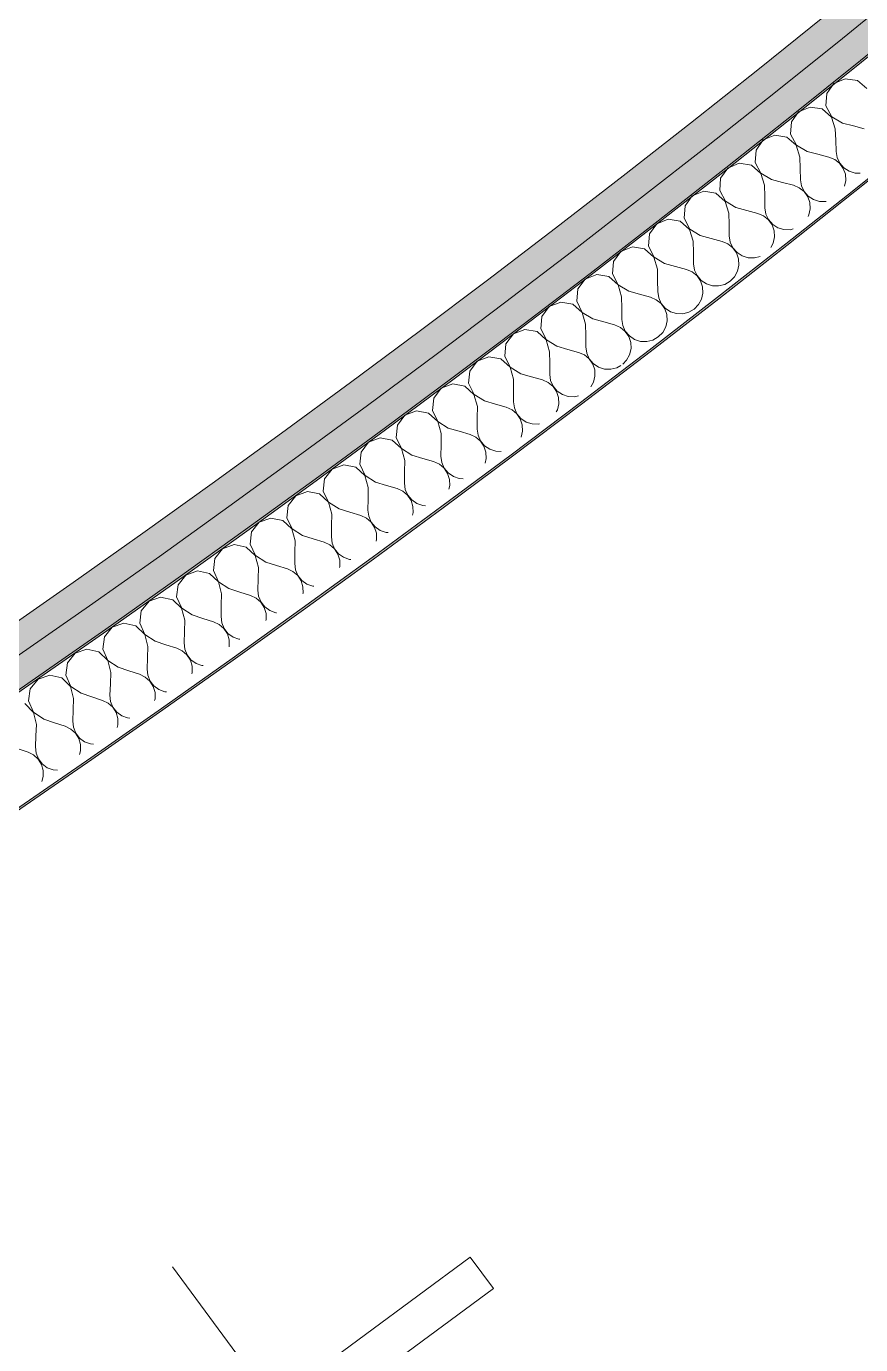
# Model space of a CAD drawing. Header units: millimetres. Extents: x -50172 to 74273, y -80883 to 11206.
# Drawn here: x -22660 to -22221, y -49881 to -49187 of the extents above; entities that cross this region are included whole.
import ezdxf
from ezdxf.enums import TextEntityAlignment as Align

# ---------------------------------------------------------------- set-up
doc = ezdxf.new("R2010")
doc.units = ezdxf.units.MM
doc.header["$MEASUREMENT"] = 0
doc.linetypes.add('Double Dashed', pattern=[1093.611073, 529.166651, -211.666656, 141.111112, -211.666656])
for name, color, linetype in [('COLUMN.IFC Import', 7, 'Continuous'), ('New_A-15-MG_Structural_Grid_Phase_2', 7, 'Continuous'), ('New_A-25-M_Wall_Int', 7, 'Continuous')]:
    doc.layers.add(name, color=color, linetype=linetype)
for name, color, linetype, lineweight in [('COLUMN.IFC Import_Pen_No__2', 8, 'Continuous', 15), ('New_A-25-M_Wall_Int_Pen_No__1', 7, 'Continuous', 13), ('New_A-25-M_Wall_Int_Pen_No__150', 7, 'Continuous', 0)]:
    doc.layers.add(name, color=color, linetype=linetype, lineweight=lineweight)
for name, color, linetype, lineweight, true_color in [('New_A-15-MG_Structural_Grid_Phase_2_Pen_No__222', 7, 'Continuous', 13, 0x65af33), ('New_A-25-M_Wall_Int_Pen_No__107', 7, 'Continuous', 15, 0xa6a6a6), ('New_A-25-M_Wall_Int_Pen_No__81', 7, 'Continuous', 20, 0x6a6a6a)]:
    doc.layers.add(name, color=color, linetype=linetype, lineweight=lineweight, true_color=true_color)
doc.styles.add('GENERATED_STYLE_4', font='')
doc.styles.get('GENERATED_STYLE_4').set_extended_font_data('Swis721 BT')

# ---------------------------------------------------------------- blocks, each defined once
blk = doc.blocks.new('*X250')
at = {"layer": 'New_A-25-M_Wall_Int_Pen_No__150', "linetype": 'Continuous'}
for p, q in [((-22229.1, -49214.77), (-22235.09, -49217.3)), ((-22222.67, -49215.75), (-22229.1, -49214.77)), ((-22217.71, -49219.97), (-22222.67, -49215.75)), ((-22238.85, -49222.61), (-22239.27, -49229.1)), ((-22235.09, -49217.3), (-22238.85, -49222.61)), ((-22247.66, -49229.67), (-22253.66, -49232.19)), ((-22241.23, -49230.67), (-22247.66, -49229.67)), ((-22239.27, -49229.1), (-22236.22, -49234.85)), ((-22253.66, -49232.19), (-22257.44, -49237.48)), ((-22236.29, -49234.91), (-22241.23, -49230.67)), ((-22234.32, -49241.11), (-22236.29, -49234.91)), ((-22236.22, -49234.85), (-22230.6, -49238.12)), ((-22257.44, -49237.48), (-22257.88, -49243.97)), ((-22257.88, -49243.97), (-22254.84, -49249.72)), ((-22234.32, -49241.11), (-22234.14, -49247.06)), ((-22230.6, -49238.12), (-22224.82, -49239.6)), ((-22224.82, -49239.6), (-22219.05, -49241.07)), ((-22272.28, -49247.01), (-22276.08, -49252.29)), ((-22266.27, -49244.51), (-22272.28, -49247.01)), ((-22259.85, -49245.54), (-22266.27, -49244.51)), ((-22254.92, -49249.78), (-22259.85, -49245.54)), ((-22252.97, -49255.99), (-22254.92, -49249.78)), ((-22254.84, -49249.72), (-22249.23, -49253.02)), ((-22234.14, -49247.06), (-22233.96, -49253.02)), ((-22276.08, -49252.29), (-22276.54, -49258.78)), ((-22252.97, -49255.99), (-22252.8, -49261.95)), ((-22249.23, -49253.02), (-22243.47, -49254.51)), ((-22243.47, -49254.51), (-22237.7, -49256)), ((-22234.66, -49257.25), (-22237.7, -49256)), ((-22232.08, -49259.29), (-22234.66, -49257.25)), ((-22233.96, -49253.02), (-22233.41, -49256.26)), ((-22233.41, -49256.26), (-22232, -49259.23)), ((-22290.94, -49261.77), (-22294.76, -49267.04)), ((-22284.93, -49259.29), (-22290.94, -49261.77)), ((-22278.51, -49260.34), (-22284.93, -49259.29)), ((-22273.59, -49264.6), (-22278.51, -49260.34)), ((-22276.54, -49258.78), (-22273.52, -49264.54)), ((-22271.66, -49270.82), (-22273.59, -49264.6)), ((-22273.52, -49264.54), (-22267.92, -49267.86)), ((-22252.8, -49261.95), (-22252.65, -49267.9)), ((-22230.15, -49261.95), (-22232.08, -49259.29)), ((-22232, -49259.23), (-22229.83, -49261.69)), ((-22229.04, -49265.04), (-22230.15, -49261.95)), ((-22229.83, -49261.69), (-22227.06, -49263.46)), ((-22227.06, -49263.46), (-22223.91, -49264.41)), ((-22223.91, -49264.41), (-22221.25, -49264.45)), ((-22294.76, -49267.04), (-22295.24, -49273.53)), ((-22271.66, -49270.82), (-22271.52, -49276.77)), ((-22267.92, -49267.86), (-22262.15, -49269.37)), ((-22262.15, -49269.37), (-22256.39, -49270.87)), ((-22253.35, -49272.13), (-22256.39, -49270.87)), ((-22252.65, -49267.9), (-22252.11, -49271.15)), ((-22252.11, -49271.15), (-22250.7, -49274.12)), ((-22229.43, -49271.25), (-22228.81, -49268.32)), ((-22228.81, -49268.32), (-22229.04, -49265.04)), ((-22309.65, -49276.48), (-22313.49, -49281.73)), ((-22303.63, -49274.01), (-22309.65, -49276.48)), ((-22297.22, -49275.08), (-22303.63, -49274.01)), ((-22292.31, -49279.36), (-22297.22, -49275.08)), ((-22295.24, -49273.53), (-22292.24, -49279.3)), ((-22271.52, -49276.77), (-22271.38, -49282.73)), ((-22250.78, -49274.18), (-22253.35, -49272.13)), ((-22248.87, -49276.85), (-22250.78, -49274.18)), ((-22250.7, -49274.12), (-22248.54, -49276.59)), ((-22247.76, -49279.94), (-22248.87, -49276.85)), ((-22248.54, -49276.59), (-22245.78, -49278.37)), ((-22245.78, -49278.37), (-22242.63, -49279.33)), ((-22313.49, -49281.73), (-22313.99, -49288.22)), ((-22290.4, -49285.58), (-22292.31, -49279.36)), ((-22292.24, -49279.3), (-22286.65, -49282.63)), ((-22290.4, -49285.58), (-22290.28, -49291.54)), ((-22286.65, -49282.63), (-22280.89, -49284.16)), ((-22280.89, -49284.16), (-22275.13, -49285.69)), ((-22272.1, -49286.96), (-22275.13, -49285.69)), ((-22271.38, -49282.73), (-22270.85, -49285.97)), ((-22248.23, -49286.44), (-22247.54, -49283.22)), ((-22247.54, -49283.22), (-22247.76, -49279.94)), ((-22242.63, -49279.33), (-22239.34, -49279.39)), ((-22239.34, -49279.39), (-22239.14, -49279.33)), ((-22328.41, -49291.12), (-22332.26, -49296.36)), ((-22322.38, -49288.68), (-22328.41, -49291.12)), ((-22315.97, -49289.77), (-22322.38, -49288.68)), ((-22311.08, -49294.06), (-22315.97, -49289.77)), ((-22313.99, -49288.22), (-22311.01, -49294)), ((-22290.28, -49291.54), (-22290.16, -49297.5)), ((-22269.53, -49289.01), (-22272.1, -49286.96)), ((-22270.85, -49285.97), (-22269.46, -49288.95)), ((-22267.63, -49291.68), (-22269.53, -49289.01)), ((-22269.46, -49288.95), (-22267.3, -49291.43)), ((-22266.53, -49294.78), (-22267.63, -49291.68)), ((-22267.3, -49291.43), (-22264.54, -49293.22)), ((-22248.67, -49287.26), (-22248.23, -49286.44)), ((-22332.26, -49296.36), (-22332.78, -49302.85)), ((-22309.19, -49300.29), (-22311.08, -49294.06)), ((-22311.01, -49294), (-22305.43, -49297.35)), ((-22305.43, -49297.35), (-22299.67, -49298.9)), ((-22299.67, -49298.9), (-22293.92, -49300.44)), ((-22290.16, -49297.5), (-22289.64, -49300.74)), ((-22267.02, -49301.28), (-22266.32, -49298.06)), ((-22266.32, -49298.06), (-22266.53, -49294.78)), ((-22264.54, -49293.22), (-22261.4, -49294.18)), ((-22261.4, -49294.18), (-22258.1, -49294.25)), ((-22258.1, -49294.25), (-22256.59, -49293.86)), ((-22347.22, -49305.7), (-22351.08, -49310.94)), ((-22341.18, -49303.28), (-22347.22, -49305.7)), ((-22334.77, -49304.39), (-22341.18, -49303.28)), ((-22329.9, -49308.7), (-22334.77, -49304.39)), ((-22332.78, -49302.85), (-22329.82, -49308.64)), ((-22309.19, -49300.29), (-22309.08, -49306.24)), ((-22309.08, -49306.24), (-22308.98, -49312.2)), ((-22290.89, -49301.72), (-22293.92, -49300.44)), ((-22288.33, -49303.78), (-22290.89, -49301.72)), ((-22289.64, -49300.74), (-22288.25, -49303.72)), ((-22286.43, -49306.46), (-22288.33, -49303.78)), ((-22288.25, -49303.72), (-22286.11, -49306.2)), ((-22285.34, -49309.56), (-22286.43, -49306.46)), ((-22286.11, -49306.2), (-22283.36, -49308)), ((-22268.23, -49303.54), (-22267.02, -49301.28)), ((-22351.08, -49310.94), (-22351.63, -49317.42)), ((-22328.02, -49314.93), (-22329.9, -49308.7)), ((-22329.82, -49308.64), (-22324.25, -49312.01)), ((-22324.25, -49312.01), (-22318.5, -49313.57)), ((-22308.98, -49312.2), (-22308.47, -49315.45)), ((-22285.86, -49316.06), (-22285.15, -49312.85)), ((-22285.15, -49312.85), (-22285.34, -49309.56)), ((-22283.36, -49308), (-22280.21, -49308.98)), ((-22280.21, -49308.98), (-22276.92, -49309.06)), ((-22276.92, -49309.06), (-22273.94, -49308.29)), ((-22366.07, -49320.23), (-22369.95, -49325.45)), ((-22360.02, -49317.83), (-22366.07, -49320.23)), ((-22353.62, -49318.95), (-22360.02, -49317.83)), ((-22348.76, -49323.28), (-22353.62, -49318.95)), ((-22351.63, -49317.42), (-22348.68, -49323.22)), ((-22328.02, -49314.93), (-22327.94, -49320.89)), ((-22318.5, -49313.57), (-22312.75, -49315.14)), ((-22309.73, -49316.42), (-22312.75, -49315.14)), ((-22307.18, -49318.49), (-22309.73, -49316.42)), ((-22308.47, -49315.45), (-22307.1, -49318.43)), ((-22305.29, -49321.18), (-22307.18, -49318.49)), ((-22307.1, -49318.43), (-22304.96, -49320.92)), ((-22289.72, -49321.34), (-22287.43, -49318.97)), ((-22287.43, -49318.97), (-22285.86, -49316.06)), ((-22369.95, -49325.45), (-22370.51, -49331.93)), ((-22346.9, -49329.52), (-22348.76, -49323.28)), ((-22348.68, -49323.22), (-22343.12, -49326.61)), ((-22343.12, -49326.61), (-22337.38, -49328.19)), ((-22327.94, -49320.89), (-22327.85, -49326.85)), ((-22327.85, -49326.85), (-22327.36, -49330.1)), ((-22304.21, -49324.28), (-22305.29, -49321.18)), ((-22304.96, -49320.92), (-22302.21, -49322.73)), ((-22304.02, -49327.57), (-22304.21, -49324.28)), ((-22302.21, -49322.73), (-22299.08, -49323.72)), ((-22299.08, -49323.72), (-22295.78, -49323.81)), ((-22295.78, -49323.81), (-22292.58, -49323)), ((-22292.58, -49323), (-22289.72, -49321.34)), ((-22378.91, -49332.31), (-22384.97, -49334.69)), ((-22372.51, -49333.46), (-22378.91, -49332.31)), ((-22367.66, -49337.8), (-22372.51, -49333.46)), ((-22370.51, -49331.93), (-22367.59, -49337.74)), ((-22346.9, -49329.52), (-22346.83, -49335.48)), ((-22337.38, -49328.19), (-22331.63, -49329.77)), ((-22328.61, -49331.07), (-22331.63, -49329.77)), ((-22326.07, -49333.14), (-22328.61, -49331.07)), ((-22327.36, -49330.1), (-22325.99, -49333.08)), ((-22324.19, -49335.84), (-22326.07, -49333.14)), ((-22325.99, -49333.08), (-22323.86, -49335.58)), ((-22308.63, -49336.05), (-22306.32, -49333.68)), ((-22306.32, -49333.68), (-22304.74, -49330.78)), ((-22304.74, -49330.78), (-22304.02, -49327.57)), ((-22388.86, -49339.9), (-22389.45, -49346.38)), ((-22384.97, -49334.69), (-22388.86, -49339.9)), ((-22365.83, -49344.04), (-22367.66, -49337.8)), ((-22367.59, -49337.74), (-22362.04, -49341.14)), ((-22362.04, -49341.14), (-22356.3, -49342.75)), ((-22346.83, -49335.48), (-22346.77, -49341.43)), ((-22323.12, -49338.94), (-22324.19, -49335.84)), ((-22323.86, -49335.58), (-22321.12, -49337.4)), ((-22322.94, -49342.23), (-22323.12, -49338.94)), ((-22321.12, -49337.4), (-22317.98, -49338.4)), ((-22317.98, -49338.4), (-22314.69, -49338.5)), ((-22314.69, -49338.5), (-22311.49, -49337.69)), ((-22311.49, -49337.69), (-22308.63, -49336.05)), ((-22397.85, -49346.73), (-22403.91, -49349.1)), ((-22391.45, -49347.9), (-22397.85, -49346.73)), ((-22386.62, -49352.26), (-22391.45, -49347.9)), ((-22389.45, -49346.38), (-22386.54, -49352.2)), ((-22365.83, -49344.04), (-22365.78, -49350)), ((-22356.3, -49342.75), (-22350.56, -49344.34)), ((-22347.55, -49345.65), (-22350.56, -49344.34)), ((-22345, -49347.74), (-22347.55, -49345.65)), ((-22346.77, -49341.43), (-22346.29, -49344.68)), ((-22346.29, -49344.68), (-22344.93, -49347.68)), ((-22343.13, -49350.43), (-22345, -49347.74)), ((-22344.93, -49347.68), (-22342.8, -49350.18)), ((-22325.26, -49348.34), (-22323.67, -49345.44)), ((-22323.67, -49345.44), (-22322.94, -49342.23)), ((-22407.82, -49354.29), (-22408.43, -49360.77)), ((-22403.91, -49349.1), (-22407.82, -49354.29)), ((-22384.8, -49358.51), (-22386.62, -49352.26)), ((-22386.54, -49352.2), (-22381, -49355.62)), ((-22365.78, -49350), (-22365.74, -49355.96)), ((-22342.07, -49353.55), (-22343.13, -49350.43)), ((-22342.8, -49350.18), (-22340.07, -49352.01)), ((-22341.91, -49356.83), (-22342.07, -49353.55)), ((-22340.07, -49352.01), (-22336.94, -49353.01)), ((-22336.94, -49353.01), (-22333.65, -49353.13)), ((-22333.65, -49353.13), (-22330.44, -49352.33)), ((-22330.44, -49352.33), (-22327.57, -49350.69)), ((-22327.57, -49350.69), (-22325.26, -49348.34)), ((-22416.83, -49361.1), (-22422.9, -49363.44)), ((-22410.43, -49362.29), (-22416.83, -49361.1)), ((-22408.43, -49360.77), (-22405.54, -49366.6)), ((-22384.8, -49358.51), (-22384.77, -49364.47)), ((-22381, -49355.62), (-22375.27, -49357.24)), ((-22375.27, -49357.24), (-22369.53, -49358.86)), ((-22366.52, -49360.18), (-22369.53, -49358.86)), ((-22363.99, -49362.27), (-22366.52, -49360.18)), ((-22365.74, -49355.96), (-22365.26, -49359.21)), ((-22365.26, -49359.21), (-22363.91, -49362.21)), ((-22344.24, -49362.93), (-22342.65, -49360.04)), ((-22342.65, -49360.04), (-22341.91, -49356.83)), ((-22426.83, -49368.63), (-22427.45, -49375.1)), ((-22422.9, -49363.44), (-22426.83, -49368.63)), ((-22405.62, -49366.66), (-22410.43, -49362.29)), ((-22403.82, -49372.92), (-22405.62, -49366.66)), ((-22405.54, -49366.6), (-22400.01, -49370.04)), ((-22384.77, -49364.47), (-22384.75, -49370.43)), ((-22362.13, -49364.97), (-22363.99, -49362.27)), ((-22363.91, -49362.21), (-22361.8, -49364.72)), ((-22361.08, -49368.09), (-22362.13, -49364.97)), ((-22361.8, -49364.72), (-22359.07, -49366.55)), ((-22360.92, -49371.37), (-22361.08, -49368.09)), ((-22359.07, -49366.55), (-22355.94, -49367.57)), ((-22355.94, -49367.57), (-22352.65, -49367.69)), ((-22352.65, -49367.69), (-22349.44, -49366.91)), ((-22349.44, -49366.91), (-22347.22, -49365.65)), ((-22346.23, -49364.94), (-22344.24, -49362.93)), ((-22435.86, -49375.4), (-22441.93, -49377.73)), ((-22429.46, -49376.61), (-22435.86, -49375.4)), ((-22427.45, -49375.1), (-22424.58, -49380.94)), ((-22403.82, -49372.92), (-22403.81, -49378.87)), ((-22400.01, -49370.04), (-22394.28, -49371.68)), ((-22394.28, -49371.68), (-22388.55, -49373.31)), ((-22385.55, -49374.64), (-22388.55, -49373.31)), ((-22383.02, -49376.74), (-22385.55, -49374.64)), ((-22384.75, -49370.43), (-22384.28, -49373.68)), ((-22384.28, -49373.68), (-22382.94, -49376.68)), ((-22363.02, -49376.99), (-22361.68, -49374.58)), ((-22361.68, -49374.58), (-22360.92, -49371.37)), ((-22445.88, -49382.9), (-22446.52, -49389.37)), ((-22441.93, -49377.73), (-22445.88, -49382.9)), ((-22424.66, -49381), (-22429.46, -49376.61)), ((-22422.88, -49387.26), (-22424.66, -49381)), ((-22424.58, -49380.94), (-22419.07, -49384.4)), ((-22403.81, -49378.87), (-22403.8, -49384.83)), ((-22381.17, -49379.45), (-22383.02, -49376.74)), ((-22382.94, -49376.68), (-22380.83, -49379.2)), ((-22380.13, -49382.57), (-22381.17, -49379.45)), ((-22380.83, -49379.2), (-22378.11, -49381.04)), ((-22379.98, -49385.85), (-22380.13, -49382.57)), ((-22378.11, -49381.04), (-22374.99, -49382.07)), ((-22374.99, -49382.07), (-22371.69, -49382.2)), ((-22371.69, -49382.2), (-22369.54, -49381.68)), ((-22454.93, -49389.65), (-22461.01, -49391.95)), ((-22448.54, -49390.88), (-22454.93, -49389.65)), ((-22446.52, -49389.37), (-22443.67, -49395.22)), ((-22422.88, -49387.26), (-22422.89, -49393.22)), ((-22419.07, -49384.4), (-22413.34, -49386.05)), ((-22413.34, -49386.05), (-22407.62, -49387.71)), ((-22404.62, -49389.04), (-22407.62, -49387.71)), ((-22402.1, -49391.15), (-22404.62, -49389.04)), ((-22403.8, -49384.83), (-22403.35, -49388.09)), ((-22403.35, -49388.09), (-22402.02, -49391.09)), ((-22381.37, -49390.17), (-22380.74, -49389.06)), ((-22380.74, -49389.06), (-22379.98, -49385.85)), ((-22461.01, -49391.95), (-22464.97, -49397.11)), ((-22443.75, -49395.28), (-22448.54, -49390.88)), ((-22441.99, -49401.54), (-22443.75, -49395.28)), ((-22443.67, -49395.22), (-22438.17, -49398.69)), ((-22422.89, -49393.22), (-22422.9, -49399.18)), ((-22400.25, -49393.87), (-22402.1, -49391.15)), ((-22402.02, -49391.09), (-22399.92, -49393.62)), ((-22399.22, -49396.99), (-22400.25, -49393.87)), ((-22399.92, -49393.62), (-22397.2, -49395.47)), ((-22397.2, -49395.47), (-22394.08, -49396.5)), ((-22394.08, -49396.5), (-22390.79, -49396.65)), ((-22390.79, -49396.65), (-22390.18, -49396.5)), ((-22464.97, -49397.11), (-22465.64, -49403.58)), ((-22465.64, -49403.58), (-22462.81, -49409.44)), ((-22441.99, -49401.54), (-22442.02, -49407.5)), ((-22438.17, -49398.69), (-22432.45, -49400.37)), ((-22432.45, -49400.37), (-22426.73, -49402.04)), ((-22423.73, -49403.38), (-22426.73, -49402.04)), ((-22421.22, -49405.5), (-22423.73, -49403.38)), ((-22422.9, -49399.18), (-22422.46, -49402.43)), ((-22422.46, -49402.43), (-22421.14, -49405.44)), ((-22399.85, -49403.45), (-22399.09, -49400.27)), ((-22399.09, -49400.27), (-22399.22, -49396.99)), ((-22480.13, -49406.12), (-22484.11, -49411.26)), ((-22474.05, -49403.83), (-22480.13, -49406.12)), ((-22467.66, -49405.08), (-22474.05, -49403.83)), ((-22462.88, -49409.5), (-22467.66, -49405.08)), ((-22461.15, -49415.77), (-22462.88, -49409.5)), ((-22462.81, -49409.44), (-22457.31, -49412.93)), ((-22442.02, -49407.5), (-22442.05, -49413.46)), ((-22419.38, -49408.22), (-22421.22, -49405.5)), ((-22421.14, -49405.44), (-22419.05, -49407.97)), ((-22418.36, -49411.35), (-22419.38, -49408.22)), ((-22419.05, -49407.97), (-22416.34, -49409.83)), ((-22416.34, -49409.83), (-22413.22, -49410.88)), ((-22484.11, -49411.26), (-22484.8, -49417.73)), ((-22461.15, -49415.77), (-22461.19, -49421.73)), ((-22457.31, -49412.93), (-22451.6, -49414.62)), ((-22451.6, -49414.62), (-22445.89, -49416.31)), ((-22442.89, -49417.67), (-22445.89, -49416.31)), ((-22442.05, -49413.46), (-22441.62, -49416.72)), ((-22441.62, -49416.72), (-22440.31, -49419.73)), ((-22418.84, -49417.08), (-22418.24, -49414.63)), ((-22418.24, -49414.63), (-22418.36, -49411.35)), ((-22413.22, -49410.88), (-22410.39, -49411.01)), ((-22499.3, -49420.22), (-22503.3, -49425.35)), ((-22493.21, -49417.95), (-22499.3, -49420.22)), ((-22486.83, -49419.22), (-22493.21, -49417.95)), ((-22482.06, -49423.65), (-22486.83, -49419.22)), ((-22484.8, -49417.73), (-22481.99, -49423.6)), ((-22480.35, -49429.93), (-22482.06, -49423.65)), ((-22481.99, -49423.6), (-22476.5, -49427.1)), ((-22461.19, -49421.73), (-22461.24, -49427.68)), ((-22440.39, -49419.79), (-22442.89, -49417.67)), ((-22438.56, -49422.52), (-22440.39, -49419.79)), ((-22440.31, -49419.73), (-22438.22, -49422.27)), ((-22437.55, -49425.65), (-22438.56, -49422.52)), ((-22438.22, -49422.27), (-22435.52, -49424.14)), ((-22435.52, -49424.14), (-22432.4, -49425.2)), ((-22503.3, -49425.35), (-22504.01, -49431.82)), ((-22480.35, -49429.93), (-22480.41, -49435.89)), ((-22476.5, -49427.1), (-22470.8, -49428.81)), ((-22470.8, -49428.81), (-22465.09, -49430.52)), ((-22462.1, -49431.89), (-22465.09, -49430.52)), ((-22461.24, -49427.68), (-22460.82, -49430.94)), ((-22460.82, -49430.94), (-22459.52, -49433.96)), ((-22437.89, -49430.76), (-22437.43, -49428.93)), ((-22437.43, -49428.93), (-22437.55, -49425.65)), ((-22432.4, -49425.2), (-22430.29, -49425.3)), ((-22518.52, -49434.26), (-22522.53, -49439.38)), ((-22512.41, -49432.01), (-22518.52, -49434.26)), ((-22506.04, -49433.3), (-22512.41, -49432.01)), ((-22501.29, -49437.75), (-22506.04, -49433.3)), ((-22504.01, -49431.82), (-22501.21, -49437.69)), ((-22499.59, -49444.03), (-22501.29, -49437.75)), ((-22501.21, -49437.69), (-22495.74, -49441.22)), ((-22480.41, -49435.89), (-22480.48, -49441.85)), ((-22459.6, -49434.02), (-22462.1, -49431.89)), ((-22457.78, -49436.75), (-22459.6, -49434.02)), ((-22459.52, -49433.96), (-22457.44, -49436.51)), ((-22456.78, -49439.88), (-22457.78, -49436.75)), ((-22457.44, -49436.51), (-22454.75, -49438.38)), ((-22454.75, -49438.38), (-22451.63, -49439.45)), ((-22522.53, -49439.38), (-22523.26, -49445.84)), ((-22499.59, -49444.03), (-22499.68, -49449.99)), ((-22495.74, -49441.22), (-22490.04, -49442.95)), ((-22490.04, -49442.95), (-22484.33, -49444.67)), ((-22481.35, -49446.05), (-22484.33, -49444.67)), ((-22480.48, -49441.85), (-22480.07, -49445.11)), ((-22480.07, -49445.11), (-22478.78, -49448.13)), ((-22457.01, -49444.49), (-22456.68, -49443.17)), ((-22456.68, -49443.17), (-22456.78, -49439.88)), ((-22451.63, -49439.45), (-22450.1, -49439.53)), ((-22537.77, -49448.24), (-22541.8, -49453.35)), ((-22531.66, -49446.01), (-22537.77, -49448.24)), ((-22525.29, -49447.32), (-22531.66, -49446.01)), ((-22520.56, -49451.79), (-22525.29, -49447.32)), ((-22523.26, -49445.84), (-22520.48, -49451.73)), ((-22518.88, -49458.07), (-22520.56, -49451.79)), ((-22520.48, -49451.73), (-22515.02, -49455.27)), ((-22499.68, -49449.99), (-22499.76, -49455.95)), ((-22478.86, -49448.19), (-22481.35, -49446.05)), ((-22477.04, -49450.93), (-22478.86, -49448.19)), ((-22478.78, -49448.13), (-22476.71, -49450.68)), ((-22476.05, -49454.06), (-22477.04, -49450.93)), ((-22476.71, -49450.68), (-22474.02, -49452.57)), ((-22541.8, -49453.35), (-22542.55, -49459.81)), ((-22518.88, -49458.07), (-22518.98, -49464.03)), ((-22515.02, -49455.27), (-22509.32, -49457.02)), ((-22509.32, -49457.02), (-22503.63, -49458.76)), ((-22500.64, -49460.15), (-22503.63, -49458.76)), ((-22499.76, -49455.95), (-22499.36, -49459.21)), ((-22499.36, -49459.21), (-22498.08, -49462.24)), ((-22476.2, -49458.27), (-22475.96, -49457.35)), ((-22475.96, -49457.35), (-22476.05, -49454.06)), ((-22474.02, -49452.57), (-22470.91, -49453.64)), ((-22470.91, -49453.64), (-22469.84, -49453.7)), ((-22557.08, -49462.16), (-22561.12, -49467.25)), ((-22550.96, -49459.95), (-22557.08, -49462.16)), ((-22544.59, -49461.28), (-22550.96, -49459.95)), ((-22539.87, -49465.76), (-22544.59, -49461.28)), ((-22542.55, -49459.81), (-22539.79, -49465.7)), ((-22538.21, -49472.05), (-22539.87, -49465.76)), ((-22539.79, -49465.7), (-22534.34, -49469.26)), ((-22518.98, -49464.03), (-22519.09, -49469.99)), ((-22498.16, -49462.29), (-22500.64, -49460.15)), ((-22496.36, -49465.04), (-22498.16, -49462.29)), ((-22498.08, -49462.24), (-22496.02, -49464.79)), ((-22495.38, -49468.18), (-22496.36, -49465.04)), ((-22496.02, -49464.79), (-22493.33, -49466.69)), ((-22561.12, -49467.25), (-22561.89, -49473.71)), ((-22538.21, -49472.05), (-22538.34, -49478.01)), ((-22534.34, -49469.26), (-22528.65, -49471.03)), ((-22528.65, -49471.03), (-22522.96, -49472.79)), ((-22519.98, -49474.18), (-22522.96, -49472.79)), ((-22519.09, -49469.99), (-22518.7, -49473.25)), ((-22495.46, -49472.1), (-22495.29, -49471.46)), ((-22495.29, -49471.46), (-22495.38, -49468.18)), ((-22493.33, -49466.69), (-22490.23, -49467.77)), ((-22490.23, -49467.77), (-22489.5, -49467.82)), ((-22576.42, -49476.02), (-22580.48, -49481.1)), ((-22570.3, -49473.83), (-22576.42, -49476.02)), ((-22563.93, -49475.18), (-22570.3, -49473.83)), ((-22559.23, -49479.67), (-22563.93, -49475.18)), ((-22561.89, -49473.71), (-22559.15, -49479.62)), ((-22557.59, -49485.97), (-22559.23, -49479.67)), ((-22559.15, -49479.62), (-22553.71, -49483.19)), ((-22538.34, -49478.01), (-22538.46, -49483.97)), ((-22517.5, -49476.34), (-22519.98, -49474.18)), ((-22518.7, -49473.25), (-22517.43, -49476.28)), ((-22515.71, -49479.09), (-22517.5, -49476.34)), ((-22517.43, -49476.28), (-22515.37, -49478.85)), ((-22514.74, -49482.23), (-22515.71, -49479.09)), ((-22515.37, -49478.85), (-22512.69, -49480.75)), ((-22580.48, -49481.1), (-22581.27, -49487.56)), ((-22557.59, -49485.97), (-22557.73, -49491.93)), ((-22553.71, -49483.19), (-22548.03, -49484.98)), ((-22548.03, -49484.98), (-22542.34, -49486.75)), ((-22539.37, -49488.16), (-22542.34, -49486.75)), ((-22538.46, -49483.97), (-22538.08, -49487.23)), ((-22514.79, -49485.98), (-22514.67, -49485.52)), ((-22514.67, -49485.52), (-22514.74, -49482.23)), ((-22512.69, -49480.75), (-22509.59, -49481.84)), ((-22509.59, -49481.84), (-22509.08, -49481.88)), ((-22595.81, -49489.82), (-22599.89, -49494.88)), ((-22589.68, -49487.64), (-22595.81, -49489.82)), ((-22583.32, -49489.02), (-22589.68, -49487.64)), ((-22578.63, -49493.52), (-22583.32, -49489.02)), ((-22581.27, -49487.56), (-22578.55, -49493.47)), ((-22577.01, -49499.83), (-22578.63, -49493.52)), ((-22578.55, -49493.47), (-22573.13, -49497.06)), ((-22557.73, -49491.93), (-22557.88, -49497.88)), ((-22536.9, -49490.32), (-22539.37, -49488.16)), ((-22538.08, -49487.23), (-22536.82, -49490.26)), ((-22535.11, -49493.08), (-22536.9, -49490.32)), ((-22536.82, -49490.26), (-22534.77, -49492.84)), ((-22534.15, -49496.22), (-22535.11, -49493.08)), ((-22534.77, -49492.84), (-22532.1, -49494.75)), ((-22599.89, -49494.88), (-22600.7, -49501.34)), ((-22577.01, -49499.83), (-22577.17, -49505.78)), ((-22573.13, -49497.06), (-22567.45, -49498.86)), ((-22567.45, -49498.86), (-22561.77, -49500.66)), ((-22558.8, -49502.07), (-22561.77, -49500.66)), ((-22557.88, -49497.88), (-22557.51, -49501.15)), ((-22534.2, -49499.92), (-22534.09, -49499.51)), ((-22534.09, -49499.51), (-22534.15, -49496.22)), ((-22532.1, -49494.75), (-22529, -49495.85)), ((-22529, -49495.85), (-22528.58, -49495.88)), ((-22615.25, -49503.55), (-22619.34, -49508.61)), ((-22609.11, -49501.4), (-22615.25, -49503.55)), ((-22602.75, -49502.79), (-22609.11, -49501.4)), ((-22598.08, -49507.31), (-22602.75, -49502.79)), ((-22600.7, -49501.34), (-22598, -49507.26)), ((-22596.48, -49513.62), (-22598.08, -49507.31)), ((-22598, -49507.26), (-22592.58, -49510.87)), ((-22577.17, -49505.78), (-22577.34, -49511.74)), ((-22556.33, -49504.24), (-22558.8, -49502.07)), ((-22557.51, -49501.15), (-22556.25, -49504.19)), ((-22554.56, -49507.01), (-22556.33, -49504.24)), ((-22556.25, -49504.19), (-22554.22, -49506.76)), ((-22553.61, -49510.15), (-22554.56, -49507.01)), ((-22554.22, -49506.76), (-22551.55, -49508.68)), ((-22619.34, -49508.61), (-22620.17, -49515.06)), ((-22596.48, -49513.62), (-22596.66, -49519.58)), ((-22592.58, -49510.87), (-22586.91, -49512.69)), ((-22586.91, -49512.69), (-22581.24, -49514.5)), ((-22578.27, -49515.93), (-22581.24, -49514.5)), ((-22577.34, -49511.74), (-22576.98, -49515.01)), ((-22553.68, -49513.91), (-22553.56, -49513.44)), ((-22553.56, -49513.44), (-22553.61, -49510.15)), ((-22551.55, -49508.68), (-22548.46, -49509.8)), ((-22548.46, -49509.8), (-22548.01, -49509.83)), ((-22634.73, -49517.22), (-22638.83, -49522.27)), ((-22628.58, -49515.09), (-22634.73, -49517.22)), ((-22622.23, -49516.5), (-22628.58, -49515.09)), ((-22617.57, -49521.04), (-22622.23, -49516.5)), ((-22620.17, -49515.06), (-22617.49, -49520.99)), ((-22615.99, -49527.36), (-22617.57, -49521.04)), ((-22617.49, -49520.99), (-22612.08, -49524.61)), ((-22596.66, -49519.58), (-22596.84, -49525.53)), ((-22575.81, -49518.1), (-22578.27, -49515.93)), ((-22576.98, -49515.01), (-22575.73, -49518.05)), ((-22574.04, -49520.87), (-22575.81, -49518.1)), ((-22575.73, -49518.05), (-22573.71, -49520.63)), ((-22573.11, -49524.02), (-22574.04, -49520.87)), ((-22573.71, -49520.63), (-22571.04, -49522.56)), ((-22638.83, -49522.27), (-22639.68, -49528.72)), ((-22615.99, -49527.36), (-22616.19, -49533.31)), ((-22612.08, -49524.61), (-22606.42, -49526.45)), ((-22606.42, -49526.45), (-22600.75, -49528.28)), ((-22597.79, -49529.72), (-22600.75, -49528.28)), ((-22596.84, -49525.53), (-22596.49, -49528.8)), ((-22573.24, -49527.95), (-22573.07, -49527.31)), ((-22573.07, -49527.31), (-22573.11, -49524.02)), ((-22571.04, -49522.56), (-22567.95, -49523.69)), ((-22567.95, -49523.69), (-22567.36, -49523.73)), ((-22654.25, -49530.84), (-22658.37, -49535.86)), ((-22648.09, -49528.72), (-22654.25, -49530.84)), ((-22641.75, -49530.15), (-22648.09, -49528.72)), ((-22637.1, -49534.71), (-22641.75, -49530.15)), ((-22639.68, -49528.72), (-22637.02, -49534.65)), ((-22635.54, -49541.03), (-22637.1, -49534.71)), ((-22637.02, -49534.65), (-22631.63, -49538.3)), ((-22616.19, -49533.31), (-22616.39, -49539.26)), ((-22595.34, -49531.9), (-22597.79, -49529.72)), ((-22596.49, -49528.8), (-22595.26, -49531.85)), ((-22593.58, -49534.68), (-22595.34, -49531.9)), ((-22595.26, -49531.85), (-22593.24, -49534.44)), ((-22592.65, -49537.83), (-22593.58, -49534.68)), ((-22593.24, -49534.44), (-22590.58, -49536.37)), ((-22658.37, -49535.86), (-22659.24, -49542.31)), ((-22659.24, -49542.31), (-22656.6, -49548.26)), ((-22635.54, -49541.03), (-22635.76, -49546.98)), ((-22631.63, -49538.3), (-22625.97, -49540.15)), ((-22625.97, -49540.15), (-22620.3, -49542)), ((-22617.35, -49543.44), (-22620.3, -49542)), ((-22616.39, -49539.26), (-22616.05, -49542.53)), ((-22616.05, -49542.53), (-22614.82, -49545.58)), ((-22592.88, -49542.05), (-22592.62, -49541.12)), ((-22592.62, -49541.12), (-22592.65, -49537.83)), ((-22590.58, -49536.37), (-22587.49, -49537.51)), ((-22587.49, -49537.51), (-22586.64, -49537.57)), ((-22656.68, -49548.31), (-22661.31, -49543.74)), ((-22655.14, -49554.63), (-22656.68, -49548.31)), ((-22656.6, -49548.26), (-22651.22, -49551.92)), ((-22635.76, -49546.98), (-22635.98, -49552.93)), ((-22614.9, -49545.64), (-22617.35, -49543.44)), ((-22613.15, -49548.42), (-22614.9, -49545.64)), ((-22614.82, -49545.58), (-22612.81, -49548.18)), ((-22612.23, -49551.57), (-22613.15, -49548.42)), ((-22612.81, -49548.18), (-22610.16, -49550.13)), ((-22655.14, -49554.63), (-22655.37, -49560.59)), ((-22651.22, -49551.92), (-22645.56, -49553.79)), ((-22645.56, -49553.79), (-22639.9, -49555.66)), ((-22636.95, -49557.11), (-22639.9, -49555.66)), ((-22635.98, -49552.93), (-22635.65, -49556.2)), ((-22635.65, -49556.2), (-22634.44, -49559.26)), ((-22612.59, -49556.21), (-22612.22, -49554.86)), ((-22612.22, -49554.86), (-22612.23, -49551.57)), ((-22610.16, -49550.13), (-22607.08, -49551.27)), ((-22607.08, -49551.27), (-22605.85, -49551.37)), ((-22655.37, -49560.59), (-22655.61, -49566.54)), ((-22634.51, -49559.31), (-22636.95, -49557.11)), ((-22632.77, -49562.1), (-22634.51, -49559.31)), ((-22634.44, -49559.26), (-22632.43, -49561.86)), ((-22631.86, -49565.26), (-22632.77, -49562.1)), ((-22632.43, -49561.86), (-22629.79, -49563.81)), ((-22665.2, -49567.37), (-22659.55, -49569.26)), ((-22656.6, -49570.72), (-22659.55, -49569.26)), ((-22655.61, -49566.54), (-22655.29, -49569.81)), ((-22655.29, -49569.81), (-22654.09, -49572.87)), ((-22632.38, -49570.42), (-22631.86, -49568.55)), ((-22631.86, -49568.55), (-22631.86, -49565.26)), ((-22629.79, -49563.81), (-22626.71, -49564.97)), ((-22626.71, -49564.97), (-22624.99, -49565.11)), ((-22654.17, -49572.92), (-22656.6, -49570.72)), ((-22652.44, -49575.72), (-22654.17, -49572.92)), ((-22654.09, -49572.87), (-22652.09, -49575.48)), ((-22651.54, -49578.88), (-22652.44, -49575.72)), ((-22652.09, -49575.48), (-22649.46, -49577.44)), ((-22652.26, -49584.69), (-22651.54, -49582.17)), ((-22651.54, -49582.17), (-22651.54, -49578.88)), ((-22649.46, -49577.44), (-22646.38, -49578.61)), ((-22646.38, -49578.61), (-22644.06, -49578.8))]:
    blk.add_line(p, q, dxfattribs=at)
blk = doc.blocks.new('Wall_7_1', base_point=(-29918.46, -50217.22))
at = {"layer": 'New_A-25-M_Wall_Int_Pen_No__107', "linetype": 'Continuous'}
for points in [[(-20081.52, -46377.18, -0.413614), (-29924.46, -50230.97), (-29930.45, -50244.72, 0.413614), (-20067.79, -46383.21)], [(-20095.26, -46371.16, -0.413614), (-29918.46, -50217.22), (-29924.46, -50230.97, 0.413614), (-20081.52, -46377.18)]]:
    blk.add_hatch(color=256, dxfattribs=at).paths.add_polyline_path(points)
at = {"layer": 'New_A-25-M_Wall_Int_Pen_No__81', "linetype": 'Continuous', "lineweight": 0, "true_color": 0x353535}
for points in [[(-20067.79, -46383.21, -0.413614), (-29930.45, -50244.72), (-29930.85, -50245.64, 0.413614), (-20066.87, -46383.61)], [(-20021.08, -46403.69, -0.413614), (-29950.84, -50291.47), (-29951.24, -50292.39, 0.413614), (-20020.16, -46404.09)]]:
    blk.add_hatch(color=250, dxfattribs=at).paths.add_polyline_path(points)
at = {"layer": 'New_A-25-M_Wall_Int_Pen_No__1', "linetype": 'Continuous'}
for radius in [7482.12, 7467.12, 7498.12, 7497.12, 7549.12, 7548.12]:
    blk.add_arc((-26933.84, -43372.52), radius, 246.440445, 336.323082, dxfattribs=at)
at = {"layer": 'New_A-25-M_Wall_Int', "color": 250, "lineweight": 50, "true_color": 0x2a2a2a}
blk.add_blockref('*X250', (0, 0), dxfattribs=at)
blk = doc.blocks.new('Standard grid marker_11')
at = {"layer": 'New_A-15-MG_Structural_Grid_Phase_2_Pen_No__222', "linetype": 'Double Dashed'}
blk.add_line((19354.27, 0), (21944.88, 0), dxfattribs=at)
at = {"layer": 'New_A-15-MG_Structural_Grid_Phase_2_Pen_No__222', "style": 'GENERATED_STYLE_4'}
for tag, p in [('AC_MarkerText_1_0', (-500, 43.63)), ('AC_MarkerText_1_1', (22444.88, 43.63))]:
    blk.add_attdef(tag, text='', height=350, rotation=210.0234, dxfattribs=at).set_placement(p, align=Align.MIDDLE_CENTER)
blk = doc.blocks.new('Column 18')
at = {"layer": 'COLUMN.IFC Import_Pen_No__2', "linetype": 'Continuous'}
for p, q in [((-129.4, 133.35), (129.4, 133.35)), ((-129.4, 112.85), (-129.4, 133.35)), ((129.4, 133.35), (129.4, 112.85)), ((-6.4, 112.85), (-129.4, 112.85)), ((-6.4, -112.85), (-6.4, 112.85)), ((6.4, 112.85), (6.4, -112.85)), ((129.4, 112.85), (6.4, 112.85)), ((-129.4, -112.85), (-6.4, -112.85)), ((-129.4, -133.35), (-129.4, -112.85)), ((6.4, -112.85), (129.4, -112.85)), ((129.4, -112.85), (129.4, -133.35)), ((129.4, -133.35), (-129.4, -133.35))]:
    blk.add_line(p, q, dxfattribs=at)

msp = doc.modelspace()

# ---------------------------------------------------------------- block references
at = {"layer": 'COLUMN.IFC Import', "linetype": 'Continuous', "zscale": 1000, "rotation": 36.41741155903581}
msp.add_blockref('Column 18', (-22451.56, -50019.21), dxfattribs=at)
at = {"layer": 'New_A-15-MG_Structural_Grid_Phase_2', "color": 8, "linetype": 'Continuous', "lineweight": 15, "zscale": 1000, "rotation": 126.417012497801}
msp.add_blockref('Standard grid marker_11', (-9920.77, -67004.75), dxfattribs=at)
at = {"layer": 'New_A-25-M_Wall_Int', "color": 250, "lineweight": 50, "true_color": 0x2a2a2a}
msp.add_blockref('Wall_7_1', (-29918.46, -50217.22), dxfattribs=at)

doc.saveas('drawing.dxf')
